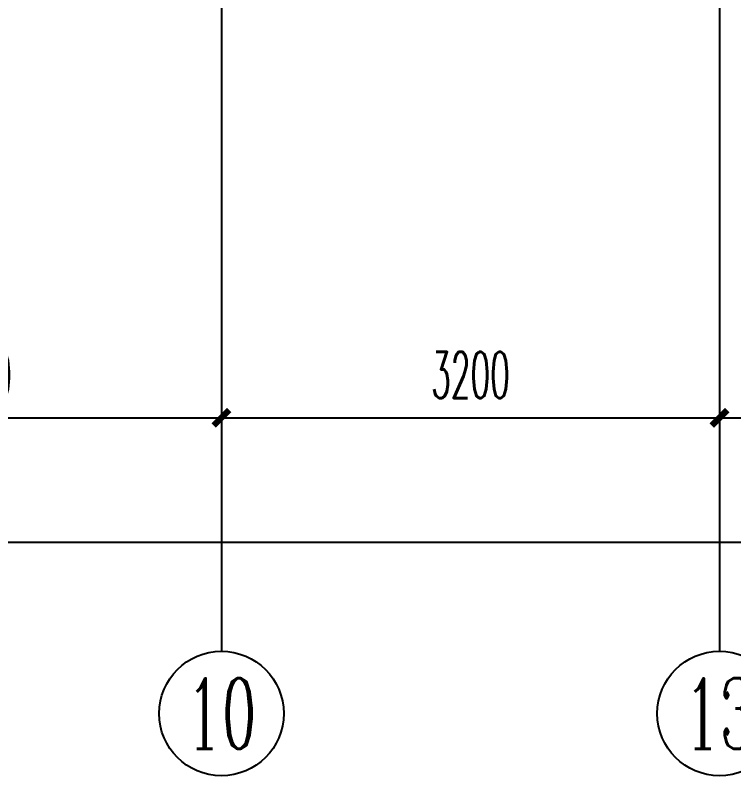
# Model space of a CAD drawing. Extents: x 27938 to 1507990, y 110129 to 923079.
# Drawn here: x 839092 to 843708, y 202607 to 207494 of the extents above; entities that cross this region are included whole.
import ezdxf
from ezdxf.enums import TextEntityAlignment as Align

# ---------------------------------------------------------------- set-up
doc = ezdxf.new("R2010")
doc.units = 0
doc.header["$LTSCALE"] = 1000
doc.header["$MEASUREMENT"] = 0
doc.linetypes.add('DOTE', pattern=[2.42, 2, -0.2, 0.02, -0.2])
for name, color, linetype in [('----建筑底图', 8, 'Continuous'), ('AXIS', 3, 'Continuous'), ('AXIS_TEXT', 7, 'Continuous'), ('DOTE', 1, 'Continuous')]:
    doc.layers.add(name, color=color, linetype=linetype)
doc.styles.add('_TCH_AXIS', font='COMPLEX', dxfattribs={"bigfont": 'GBCBIG'})
doc.styles.add('_TCH_DIM_T3', font='SIMPLEX.shx', dxfattribs={"width": 0.494118, "bigfont": 'GBCBIG.shx'})
doc.styles.add('COMPLEX', font='COMPLEX')
doc.dimstyles.new('_TCH_ARCH&&100', dxfattribs={"dimtxt": 297.5, "dimasz": 100, "dimexe": 250, "dimexo": 300, "dimgap": 126.25, "dimtad": 1, "dimdec": 0, "dimzin": 0, "dimdsep": 46, "dimtxsty": '_TCH_DIM_T3', "dimblk": 'ARCHTICK', "dimcen": 0.09, "dimclrt": 4, "dimazin": 2, "dimtfac": 1, "dimtdec": 0, "dimtix": 1, "dimtmove": 2, "dimatfit": 3, "dimfxl": 100, "dimtolj": 1, "dimtzin": 0, "dimarcsym": 0})

# ---------------------------------------------------------------- blocks, each defined once
blk = doc.blocks.new('_ArchTick')
at = {"color": 0, "linetype": 'ByBlock', "const_width": 0.4}
blk.add_lwpolyline([(-0.5, -0.5), (0.5, 0.5)], dxfattribs=at)
blk = doc.blocks.new('*D1160')
at = {"layer": 'AXIS', "color": 0, "lineweight": -2}
for p, q in [((14302.5, -31499.8), (14302.5, -34749.8)), ((64302.5, -31499.8), (64302.5, -34749.8)), ((14302.5, -34499.8), (64302.5, -34499.8))]:
    blk.add_line(p, q, dxfattribs=at)
at = {"layer": 'Defpoints', "color": 0}
for p in [(14302.5, -31199.8), (64302.5, -31199.8), (64302.5, -34499.8)]:
    blk.add_point(p, dxfattribs=at)
at = {"layer": 'AXIS', "color": 0, "lineweight": -2, "xscale": 100, "yscale": 100, "zscale": 100, "rotation": 180}
blk.add_blockref('_ArchTick', (14302.5, -34499.8), dxfattribs=at)
at = {"layer": 'AXIS', "color": 0, "lineweight": -2, "xscale": 100, "yscale": 100, "zscale": 100}
blk.add_blockref('_ArchTick', (64302.5, -34499.8), dxfattribs=at)
at = {"layer": 'AXIS', "color": 4, "insert": (39302.5, -34224.8), "char_height": 297.5, "attachment_point": 5, "style": '_TCH_DIM_T3'}
blk.add_mtext('\\A1;50000', dxfattribs=at)
blk = doc.blocks.new('*D1163')
at = {"layer": 'AXIS', "color": 0, "lineweight": -2}
for p, q in [((23602.4, -31499.8), (23602.4, -33949.8)), ((26802.5, -31499.8), (26802.5, -33949.8)), ((23602.4, -33699.8), (26802.5, -33699.8))]:
    blk.add_line(p, q, dxfattribs=at)
at = {"layer": 'Defpoints', "color": 0}
for p in [(23602.4, -31199.8), (26802.5, -31199.8), (26802.5, -33699.8)]:
    blk.add_point(p, dxfattribs=at)
at = {"layer": 'AXIS', "color": 0, "lineweight": -2, "xscale": 100, "yscale": 100, "zscale": 100, "rotation": 180}
blk.add_blockref('_ArchTick', (23602.4, -33699.8), dxfattribs=at)
at = {"layer": 'AXIS', "color": 0, "lineweight": -2, "xscale": 100, "yscale": 100, "zscale": 100}
blk.add_blockref('_ArchTick', (26802.5, -33699.8), dxfattribs=at)
at = {"layer": 'AXIS', "color": 4, "insert": (25202.5, -33424.8), "char_height": 297.5, "attachment_point": 5, "style": '_TCH_DIM_T3'}
blk.add_mtext('\\A1;3200', dxfattribs=at)
blk = doc.blocks.new('*D1164')
at = {"layer": 'AXIS', "color": 0, "lineweight": -2}
for p, q in [((26802.5, -31499.8), (26802.5, -33949.8)), ((30002.5, -31499.8), (30002.5, -33949.8)), ((26802.5, -33699.8), (30002.5, -33699.8))]:
    blk.add_line(p, q, dxfattribs=at)
at = {"layer": 'Defpoints', "color": 0}
for p in [(26802.5, -31199.8), (30002.5, -31199.8), (30002.5, -33699.8)]:
    blk.add_point(p, dxfattribs=at)
at = {"layer": 'AXIS', "color": 0, "lineweight": -2, "xscale": 100, "yscale": 100, "zscale": 100, "rotation": 180}
blk.add_blockref('_ArchTick', (26802.5, -33699.8), dxfattribs=at)
at = {"layer": 'AXIS', "color": 0, "lineweight": -2, "xscale": 100, "yscale": 100, "zscale": 100}
blk.add_blockref('_ArchTick', (30002.5, -33699.8), dxfattribs=at)
at = {"layer": 'AXIS', "color": 4, "insert": (28402.5, -33424.8), "char_height": 297.5, "attachment_point": 5, "style": '_TCH_DIM_T3'}
blk.add_mtext('\\A1;3200', dxfattribs=at)
blk = doc.blocks.new('*D1165')
at = {"layer": 'AXIS', "color": 0, "lineweight": -2}
for p, q in [((30002.5, -31499.8), (30002.5, -33949.8)), ((35802.5, -31499.8), (35802.5, -33949.8)), ((30002.5, -33699.8), (35802.5, -33699.8))]:
    blk.add_line(p, q, dxfattribs=at)
at = {"layer": 'Defpoints', "color": 0}
for p in [(30002.5, -31199.8), (35802.5, -31199.8), (35802.5, -33699.8)]:
    blk.add_point(p, dxfattribs=at)
at = {"layer": 'AXIS', "color": 0, "lineweight": -2, "xscale": 100, "yscale": 100, "zscale": 100, "rotation": 180}
blk.add_blockref('_ArchTick', (30002.5, -33699.8), dxfattribs=at)
at = {"layer": 'AXIS', "color": 0, "lineweight": -2, "xscale": 100, "yscale": 100, "zscale": 100}
blk.add_blockref('_ArchTick', (35802.5, -33699.8), dxfattribs=at)
at = {"layer": 'AXIS', "color": 4, "insert": (32902.5, -33424.8), "char_height": 297.5, "attachment_point": 5, "style": '_TCH_DIM_T3'}
blk.add_mtext('\\A1;5800', dxfattribs=at)
blk = doc.blocks.new('_AXISO')
blk.add_circle((0, 0), 0.5)
at = {"layer": 'AXIS_TEXT', "style": 'COMPLEX', "width": 1.041667}
blk.add_attdef('A', text='', height=0.56, dxfattribs=at).set_placement((-0.25, -0.28), (0.25, -0.28), align=Align.FIT)
blk = doc.blocks.new('A$C7FBD0C6F')
at = {"layer": 'AXIS', "color": 8}
for p, q in [((26802.5, -31199.9), (26802.5, -35199.9)), ((30002.5, -31199.7), (30002.5, -35199.7))]:
    blk.add_line(p, q, dxfattribs=at)
at = {"layer": 'DOTE', "color": 169, "linetype": 'DOTE', "ltscale": 0.3}
for p, q in [((30002.2, -20099.8), (30002.5, -31199.8)), ((26802.5, -24399.8), (26802.5, -31199.8))]:
    blk.add_line(p, q, dxfattribs=at)
at = {"layer": 'AXIS', "color": 8}
ref = blk.add_blockref('_AXISO', (26802.5, -35599.9), dxfattribs=dict(at, xscale=800, yscale=800, zscale=800))
ref.add_attrib('A', '10', dxfattribs={"layer": 'AXIS_TEXT', "color": 8, "ltscale": 0.5, "height": 452.55, "style": '_TCH_AXIS', "width": 0.724138}).set_placement((26576.2, -35826.1), (27028.7, -35826.1), align=Align.FIT)
ref = blk.add_blockref('_AXISO', (30002.5, -35599.7), dxfattribs=dict(at, xscale=800, yscale=800, zscale=800))
ref.add_attrib('A', '13', dxfattribs={"layer": 'AXIS_TEXT', "color": 8, "ltscale": 0.5, "height": 452.55, "style": '_TCH_AXIS', "width": 0.724138}).set_placement((29776.2, -35826), (30228.7, -35826), align=Align.FIT)
for p1, p2, distance, picture, middle in [((14302.5, -31199.8), (64302.5, -31199.8), -3300, '*D1160', (39302.5, -34224.8)), ((23602.4, -31199.8), (26802.5, -31199.8), -2500, '*D1163', (25202.5, -33424.8)), ((26802.5, -31199.8), (30002.5, -31199.8), -2500, '*D1164', (28402.5, -33424.8)), ((30002.5, -31199.8), (35802.5, -31199.8), -2500, '*D1165', (32902.5, -33424.8))]:
    dim = blk.add_aligned_dim(p1=p1, p2=p2, distance=distance, dimstyle='_TCH_ARCH&&100', dxfattribs=at)
    dim.commit()
    dim.dimension.update_dxf_attribs({"geometry": picture, "text_midpoint": middle})

msp = doc.modelspace()

# ---------------------------------------------------------------- block references
at = {"layer": '----建筑底图', "ltscale": 0.5}
msp.add_blockref('A$C7FBD0C6F', (813614.1, 238606.8), dxfattribs=at)

doc.saveas('drawing.dxf')
